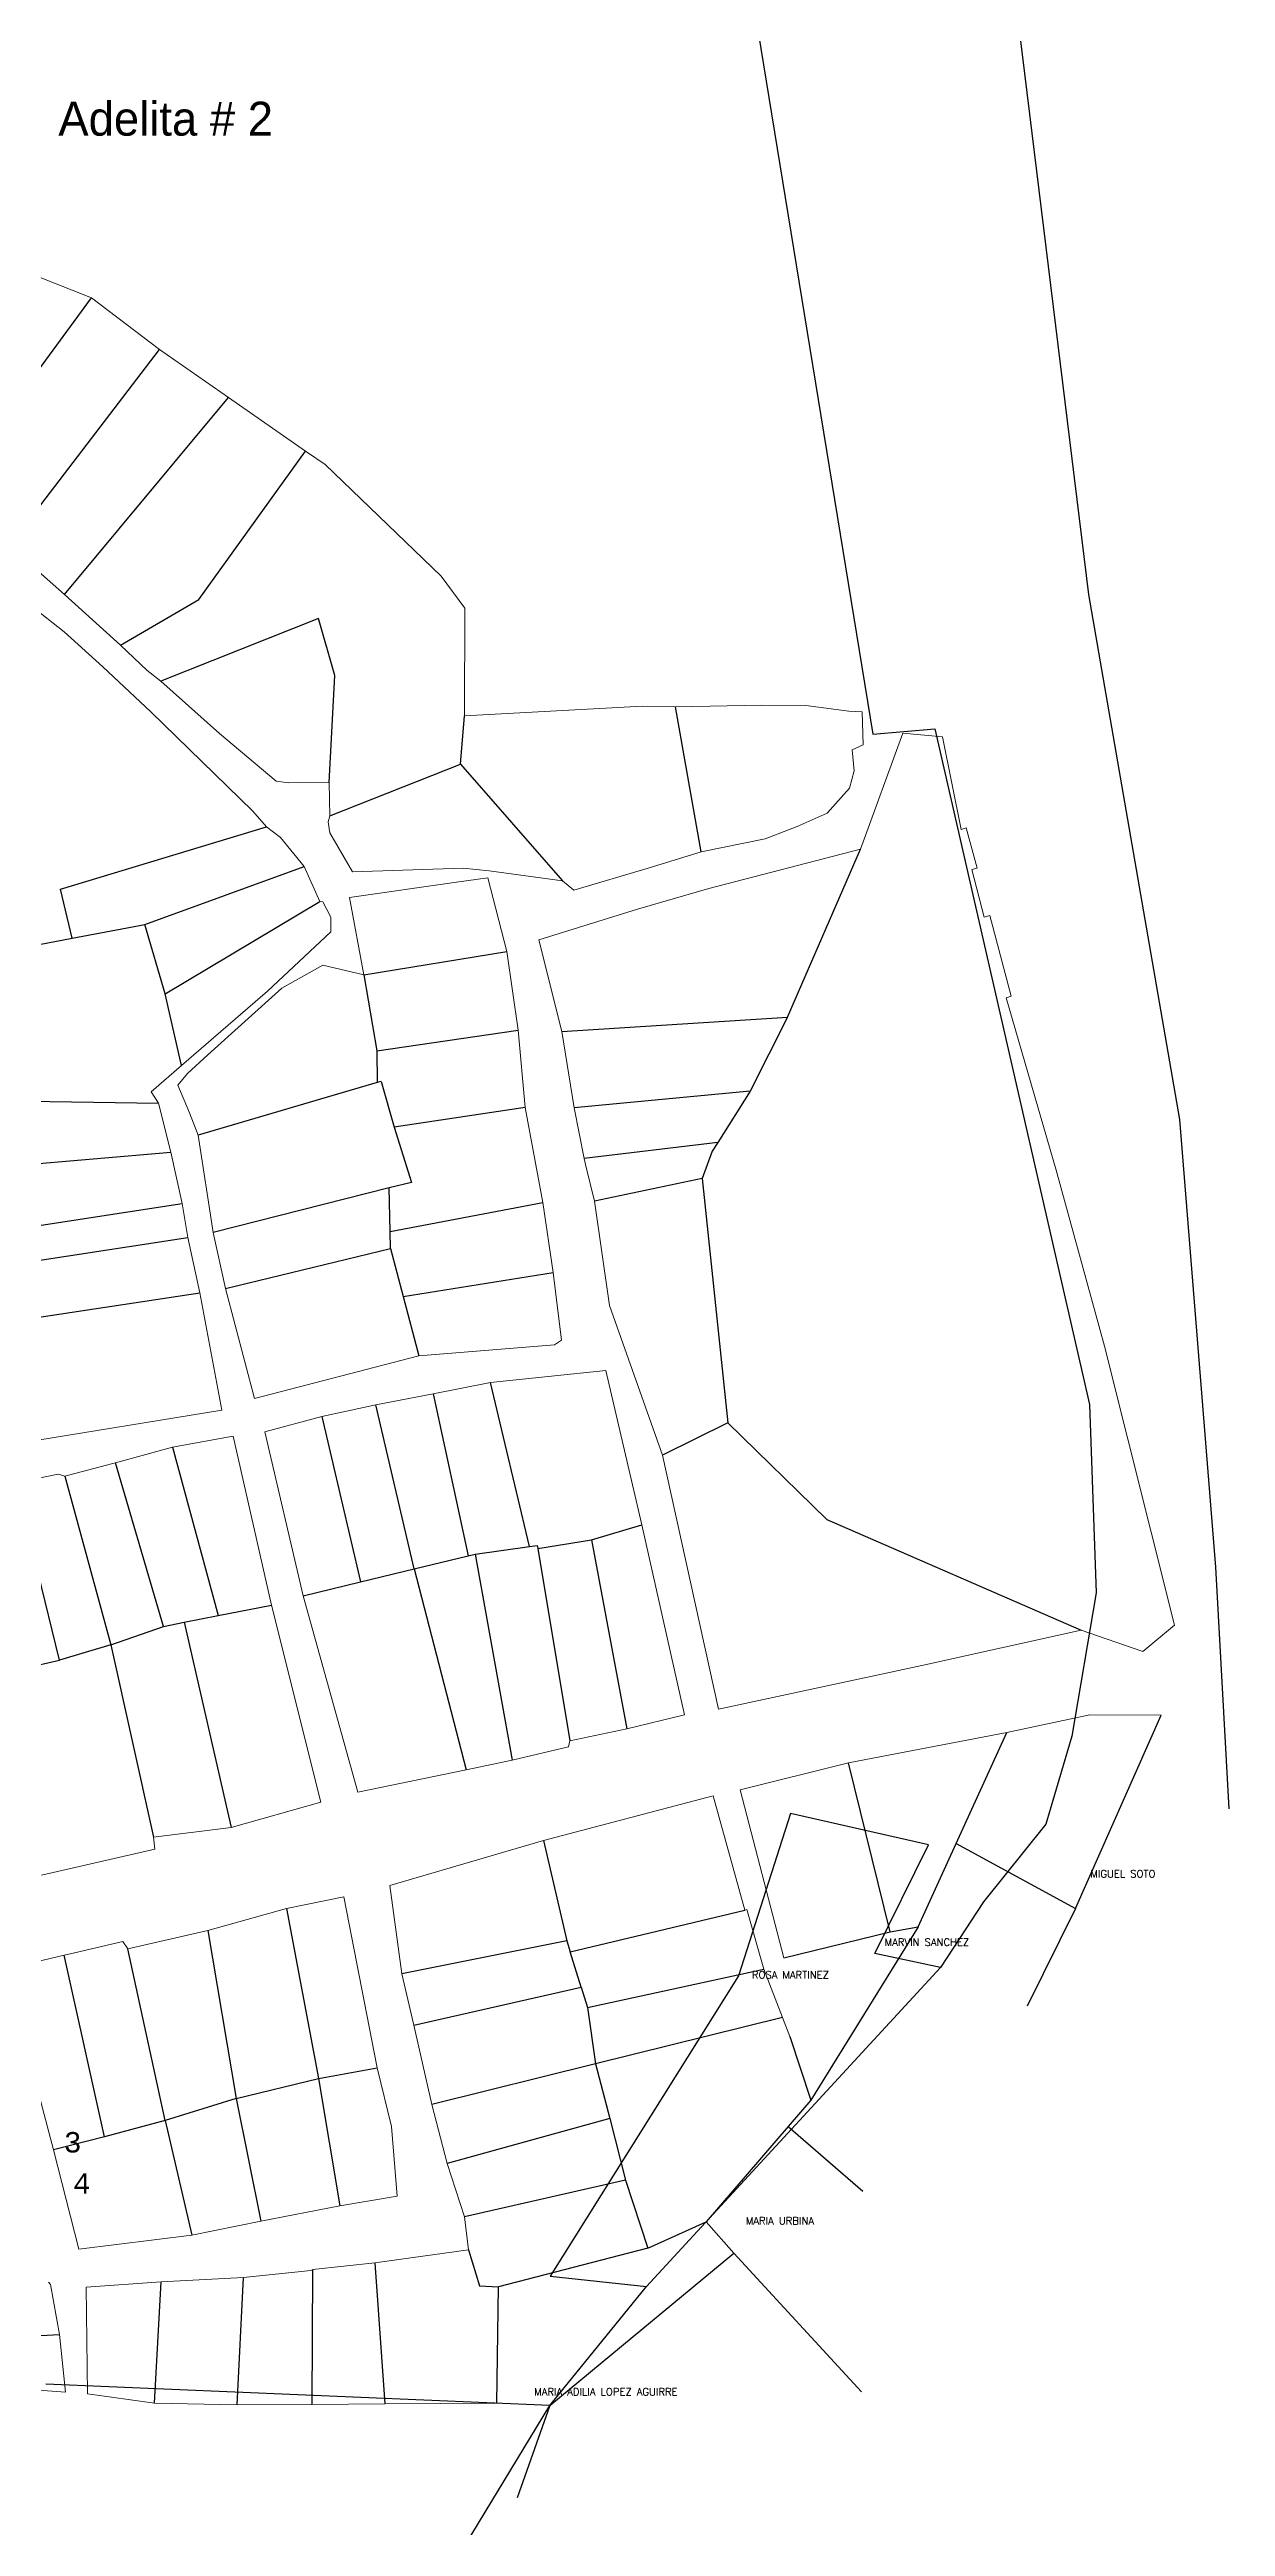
# Model space of a CAD drawing. Header units: millimetres. Extents: x 612074 to 614541, y 1316471 to 1317841.
# Drawn here: x 613807.4 to 613980.5, y 1316715.8 to 1317080.3 of the extents above; entities that cross this region are included whole.
import ezdxf
from ezdxf.enums import TextEntityAlignment as Align

# ---------------------------------------------------------------- set-up
doc = ezdxf.new("R2010")
doc.units = ezdxf.units.MM
doc.layers.add('CAPA ROJA', color=1, linetype='Continuous')
doc.styles.add('MONOTXT4', font='Monotxt4.shx')
doc.styles.add('MtXpl_Txt', font='txt_____.ttf')
doc.styles.add('Style-INTL_ISO', font='INTL_ISO.shx')

msp = doc.modelspace()

# ---------------------------------------------------------------- linework, layer by layer
at = {"layer": 'CAPA ROJA', "color": 1, "linetype": 'Continuous'}
for p, q in [((613947.5, 1317104.55), (613960.35, 1317000.07)), ((613908.88, 1317100.28), (613928.57, 1316979.53)), ((613960.35, 1317000.07), (613973.73, 1316922.79)), ((613928.57, 1316979.53), (613937.72, 1316980.28)), ((613937.72, 1316980.28), (613960.48, 1316880.87)), ((613973.73, 1316922.79), (613979, 1316856.95)), ((613960.48, 1316880.87), (613961.47, 1316853.16)), ((613979, 1316856.95), (613980.99, 1316821.36)), ((613961.47, 1316853.16), (613957.89, 1316832.07)), ((613957.89, 1316832.07), (613954.06, 1316819.11)), ((613916.46, 1316820.68), (613908.82, 1316796.8)), ((613936.78, 1316816.08), (613916.46, 1316820.68)), ((613954.06, 1316819.11), (613944.9, 1316807.69)), ((613928.89, 1316800.08), (613936.78, 1316816.08)), ((613944.9, 1316807.69), (613938.54, 1316798.03)), ((613895.3, 1316751.07), (613938.54, 1316798.03)), ((613938.54, 1316798.03), (613928.89, 1316800.08)), ((613908.82, 1316796.8), (613881.08, 1316752.61)), ((613881.06, 1316733.55), (613895.3, 1316751.07)), ((613881.08, 1316752.61), (613895.3, 1316751.07)), ((613881.06, 1316733.55), (613806.87, 1316736.69)), ((613865.79, 1316708.41), (613881.06, 1316733.55))]:
    msp.add_line(p, q, dxfattribs=at)
at = {"layer": 'CAPA ROJA', "color": 1, "linetype": 'Continuous', "lineweight": 13}
for p, q in [((613813.59, 1317043.73), (613797.98, 1317049.9)), ((613823.62, 1317036.13), (613813.59, 1317043.73)), ((613833.76, 1317029.04), (613823.62, 1317036.13)), ((613845.09, 1317021.19), (613833.76, 1317029.04)), ((613847.96, 1317019.19), (613845.09, 1317021.19)), ((613865.06, 1317002.78), (613847.96, 1317019.19)), ((613801.53, 1317007.24), (613809.62, 1317000.06)), ((613795.5, 1317005.61), (613809.56, 1316994.59)), ((613868.55, 1316998.05), (613865.06, 1317002.78)), ((613809.62, 1317000.06), (613817.88, 1316992.61)), ((613868.51, 1316982.23), (613868.55, 1316998.05)), ((613809.56, 1316994.59), (613815.25, 1316989.44)), ((613817.88, 1316992.61), (613821.77, 1316988.89)), ((613815.25, 1316989.44), (613822.34, 1316982.81)), ((613821.77, 1316988.89), (613823.81, 1316987.31)), ((613823.81, 1316987.31), (613832.44, 1316979.62)), ((613822.34, 1316982.81), (613837.33, 1316968.2)), ((613894.68, 1316983.63), (613868.51, 1316982.23)), ((613899.56, 1316983.54), (613894.68, 1316983.63)), ((613912.23, 1316983.8), (613899.56, 1316983.54)), ((613918.71, 1316983.73), (613912.23, 1316983.8)), ((613925.05, 1316982.92), (613918.71, 1316983.73)), ((613927.04, 1316982.81), (613925.05, 1316982.92)), ((613927.19, 1316977.94), (613927.04, 1316982.81)), ((613832.44, 1316979.62), (613840.77, 1316972.62)), ((613925.54, 1316977.23), (613927.19, 1316977.94)), ((613925.82, 1316974.13), (613925.54, 1316977.23)), ((613926.79, 1316962.61), (613933.01, 1316979.67)), ((613933.01, 1316979.67), (613938.86, 1316979.11)), ((613938.86, 1316979.11), (613941.59, 1316965.49)), ((613925.16, 1316971.55), (613925.82, 1316974.13)), ((613840.77, 1316972.62), (613842.57, 1316972.34)), ((613842.57, 1316972.34), (613848.56, 1316972.39)), ((613848.66, 1316967.48), (613848.56, 1316972.39)), ((613921.89, 1316967.89), (613925.16, 1316971.55)), ((613837.33, 1316968.2), (613839.37, 1316965.87)), ((613839.37, 1316965.87), (613841.4, 1316964.3)), ((613848.44, 1316966.61), (613848.66, 1316967.48)), ((613848.66, 1316964.98), (613848.44, 1316966.61)), ((613912.73, 1316964.09), (613917.47, 1316965.94)), ((613917.47, 1316965.94), (613921.89, 1316967.89)), ((613942.35, 1316965.74), (613941.59, 1316965.49)), ((613943.93, 1316959.82), (613942.35, 1316965.74)), ((613841.4, 1316964.3), (613844.91, 1316960.04)), ((613852, 1316959.28), (613848.66, 1316964.98)), ((613895.52, 1316959.82), (613903.34, 1316962.22)), ((613903.34, 1316962.22), (613912.73, 1316964.09)), ((613926.79, 1316962.61), (613904.46, 1316956.8)), ((613844.91, 1316960.04), (613847.19, 1316954.91)), ((613868.29, 1316959.8), (613852, 1316959.28)), ((613872.1, 1316959.42), (613868.29, 1316959.8)), ((613872.1, 1316959.42), (613882.89, 1316957.92)), ((613884.6, 1316956.58), (613895.52, 1316959.82)), ((613943.16, 1316959.61), (613943.93, 1316959.82)), ((613944.99, 1316952.61), (613943.16, 1316959.61)), ((613847.19, 1316954.91), (613847.65, 1316954.85)), ((613847.65, 1316954.85), (613848.8, 1316952.6)), ((613867.31, 1316957.74), (613851.58, 1316955.48)), ((613851.58, 1316955.48), (613853.66, 1316944.09)), ((613871.91, 1316958.36), (613867.31, 1316957.74)), ((613874.72, 1316947.55), (613871.91, 1316958.36)), ((613882.89, 1316957.92), (613884.6, 1316956.58)), ((613904.46, 1316956.8), (613893.93, 1316953.75)), ((613848.8, 1316952.6), (613848.82, 1316950.42)), ((613893.93, 1316953.75), (613879.43, 1316949.24)), ((613945.79, 1316952.81), (613944.99, 1316952.61)), ((613948.97, 1316940.94), (613945.79, 1316952.81)), ((613839.51, 1316941.71), (613848.82, 1316950.42)), ((613874.72, 1316947.55), (613876.37, 1316935.94)), ((613882.84, 1316935.75), (613879.43, 1316949.24)), ((613847.64, 1316945.51), (613841.6, 1316942.13)), ((613853.66, 1316944.09), (613847.64, 1316945.51)), ((613826.83, 1316930.77), (613839.51, 1316941.71)), ((613841.6, 1316942.13), (613830.69, 1316932.33)), ((613948.19, 1316940.73), (613948.97, 1316940.94)), ((613955.56, 1316915.34), (613948.19, 1316940.73)), ((613876.37, 1316935.94), (613877.4, 1316924.59)), ((613884.64, 1316924.55), (613882.84, 1316935.75)), ((613822.39, 1316926.89), (613826.83, 1316930.77)), ((613827.71, 1316929.6), (613826.31, 1316927.84)), ((613830.69, 1316932.33), (613827.71, 1316929.6)), ((613822.39, 1316926.89), (613823.44, 1316925.21)), ((613826.31, 1316927.84), (613828.03, 1316923.8)), ((613823.44, 1316925.21), (613825.26, 1316918.02)), ((613829.27, 1316920.51), (613828.03, 1316923.8)), ((613877.4, 1316924.59), (613880.01, 1316910.57)), ((613886.11, 1316917.09), (613884.64, 1316924.55)), ((613831.49, 1316906.2), (613829.27, 1316920.51)), ((613825.26, 1316918.02), (613826.95, 1316910.46)), ((613886.28, 1316916.2), (613886.11, 1316917.09)), ((613887.63, 1316910.79), (613886.28, 1316916.2)), ((613962.67, 1316889.43), (613955.56, 1316915.34)), ((613826.95, 1316910.46), (613827.78, 1316905.45)), ((613880.01, 1316910.57), (613881.54, 1316900.29)), ((613889.84, 1316895.42), (613887.63, 1316910.79)), ((613827.78, 1316905.45), (613829.55, 1316897.3)), ((613833.3, 1316897.93), (613831.49, 1316906.2)), ((613881.54, 1316900.29), (613882.75, 1316890.32)), ((613829.55, 1316897.3), (613832.78, 1316880.02)), ((613837.58, 1316881.74), (613833.3, 1316897.93)), ((613897.62, 1316873.4), (613889.84, 1316895.42)), ((613881.73, 1316889.64), (613861.78, 1316888.04)), ((613882.75, 1316890.32), (613881.73, 1316889.64)), ((613973, 1316848.4), (613962.67, 1316889.43)), ((613861.78, 1316888.04), (613837.58, 1316881.74)), ((613872.33, 1316884.09), (613889.27, 1316885.87)), ((613889.27, 1316885.87), (613894.6, 1316863.15)), ((613855.42, 1316880.81), (613863.88, 1316882.45)), ((613863.88, 1316882.45), (613872.33, 1316884.09)), ((613832.78, 1316880.02), (613803.28, 1316875.22)), ((613839.08, 1316876.82), (613847.49, 1316879.11)), ((613847.49, 1316879.11), (613855.42, 1316880.81)), ((613817.14, 1316872.3), (613825.51, 1316874.57)), ((613825.51, 1316874.57), (613834.45, 1316876.21)), ((613834.45, 1316876.21), (613840.08, 1316851.32)), ((613844.74, 1316852.71), (613839.08, 1316876.82)), ((613809.65, 1316870.3), (613816.55, 1316872.13)), ((613816.55, 1316872.13), (613817.14, 1316872.3)), ((613905.85, 1316836.05), (613897.62, 1316873.4)), ((613802.49, 1316869.35), (613808.71, 1316870.63)), ((613808.71, 1316870.63), (613809.65, 1316870.3)), ((613894.6, 1316863.15), (613900.87, 1316835.18)), ((613852.81, 1316823.82), (613844.74, 1316852.71)), ((613840.08, 1316851.32), (613847.35, 1316822.35)), ((613935.81, 1316842.47), (613959.25, 1316847.65)), ((613959.25, 1316847.65), (613968.31, 1316844.5)), ((613968.31, 1316844.5), (613973, 1316848.4)), ((613905.85, 1316836.05), (613935.81, 1316842.47)), ((613900.87, 1316835.18), (613892.38, 1316833.13)), ((613948.29, 1316832.58), (613960.53, 1316835.19)), ((613960.53, 1316835.19), (613971.04, 1316835.16)), ((613883.99, 1316831.39), (613883.82, 1316830.49)), ((613892.38, 1316833.13), (613883.99, 1316831.39)), ((613925.03, 1316828.13), (613948.29, 1316832.58)), ((613875.51, 1316828.51), (613868.74, 1316827.08)), ((613883.82, 1316830.49), (613875.51, 1316828.51)), ((613925.03, 1316828.13), (613909.05, 1316824.14)), ((613868.74, 1316827.08), (613852.81, 1316823.82)), ((613915.51, 1316799.42), (613909.05, 1316824.14)), ((613847.35, 1316822.35), (613834.17, 1316818.62)), ((613905.1, 1316823.27), (613880.14, 1316816.69)), ((613905.1, 1316823.27), (613909.73, 1316806.46)), ((613834.17, 1316818.62), (613822.71, 1316817.18)), ((613822.71, 1316817.18), (613822.93, 1316815.44)), ((613880.14, 1316816.69), (613857.49, 1316810.1)), ((613822.93, 1316815.44), (613806.23, 1316811.61)), ((613857.49, 1316810.1), (613859.26, 1316797.1)), ((613842.31, 1316806.7), (613830.72, 1316803.45)), ((613850.75, 1316808.4), (613842.31, 1316806.7)), ((613855.64, 1316783.24), (613850.75, 1316808.4)), ((613909.73, 1316806.46), (613910.02, 1316806.54)), ((613910.02, 1316806.54), (613912.56, 1316797.77)), ((613818.18, 1316801.82), (613810.26, 1316799.99)), ((613818.95, 1316800.77), (613818.18, 1316801.82)), ((613830.72, 1316803.45), (613818.95, 1316800.77)), ((613809.57, 1316799.83), (613801.53, 1316797.92)), ((613810.26, 1316799.99), (613809.57, 1316799.83)), ((613859.26, 1316797.1), (613861.01, 1316789.53)), ((613912.56, 1316797.77), (613915.27, 1316790.67)), ((613861.01, 1316789.53), (613863.7, 1316777.85)), ((613915.27, 1316790.67), (613916.36, 1316787.84)), ((613805.47, 1316780.84), (613808.01, 1316771.19)), ((613857.73, 1316774.6), (613855.64, 1316783.24)), ((613863.7, 1316777.85), (613865.95, 1316769.15)), ((613858.6, 1316764.34), (613857.73, 1316774.6)), ((613808.01, 1316771.19), (613811.73, 1316756.54)), ((613865.95, 1316769.15), (613868.48, 1316761.3)), ((613838.52, 1316760.7), (613850.14, 1316762.95)), ((613850.14, 1316762.95), (613858.6, 1316764.34)), ((613811.73, 1316756.54), (613828.36, 1316758.61)), ((613828.36, 1316758.61), (613838.52, 1316760.7)), ((613868.48, 1316761.3), (613869.06, 1316756.47)), ((613855.3, 1316754.55), (613846.16, 1316753.59)), ((613869.06, 1316756.47), (613855.3, 1316754.55)), ((613807.57, 1316751.36), (613807.26, 1316751.71)), ((613808.9, 1316743.98), (613807.57, 1316751.36)), ((613823.85, 1316751.75), (613812.83, 1316750.96)), ((613812.83, 1316750.96), (613813.02, 1316735.27)), ((613835.95, 1316752.37), (613823.85, 1316751.75)), ((613845.89, 1316753.4), (613835.95, 1316752.37)), ((613846.16, 1316753.59), (613845.89, 1316753.4)), ((613809.77, 1316735.51), (613808.9, 1316743.98)), ((613781.48, 1316737.66), (613809.77, 1316735.51)), ((613813.02, 1316735.27), (613822.86, 1316733.9)), ((613822.86, 1316733.9), (613835.04, 1316733.65)), ((613835.04, 1316733.65), (613846.07, 1316733.69)), ((613846.07, 1316733.69), (613856.75, 1316733.82)), ((613856.75, 1316733.82), (613873.23, 1316733.88)), ((613873.23, 1316733.88), (613881.06, 1316733.55))]:
    msp.add_line(p, q, dxfattribs=at)
at = {"layer": 'CAPA ROJA', "color": 1, "linetype": 'Continuous', "lineweight": -3}
for p, q in [((613792.64, 1317015.15), (613813.59, 1317043.73)), ((613801.53, 1317007.24), (613823.62, 1317036.13)), ((613809.62, 1317000.06), (613833.76, 1317029.04)), ((613829.37, 1316999.32), (613845.09, 1317021.19)), ((613817.88, 1316992.61), (613829.37, 1316999.32)), ((613847, 1316996.52), (613823.81, 1316987.31)), ((613849.41, 1316988.16), (613847, 1316996.52)), ((613848.56, 1316972.39), (613849.41, 1316988.16)), ((613867.9, 1316975.11), (613868.51, 1316982.23)), ((613903.34, 1316962.22), (613899.56, 1316983.54)), ((613848.66, 1316967.48), (613867.9, 1316975.11)), ((613867.9, 1316975.11), (613882.89, 1316957.92)), ((613809.03, 1316956.69), (613839.37, 1316965.87)), ((613916.03, 1316937.85), (613926.79, 1316962.61)), ((613821.46, 1316951.53), (613844.91, 1316960.04)), ((613810.75, 1316949.48), (613809.03, 1316956.69)), ((613824.45, 1316941.31), (613847.19, 1316954.91)), ((613810.75, 1316949.48), (613821.46, 1316951.53)), ((613824.45, 1316941.31), (613821.46, 1316951.53)), ((613799.34, 1316947.3), (613810.75, 1316949.48)), ((613853.66, 1316944.09), (613874.72, 1316947.55)), ((613853.66, 1316944.09), (613855.6, 1316932.91)), ((613826.83, 1316930.77), (613824.45, 1316941.31)), ((613882.84, 1316935.75), (613916.03, 1316937.85)), ((613916.03, 1316937.85), (613910.53, 1316926.96)), ((613855.6, 1316932.91), (613876.37, 1316935.94)), ((613855.6, 1316932.91), (613855.66, 1316928.24)), ((613801.08, 1316925.58), (613823.44, 1316925.21)), ((613855.66, 1316928.24), (613829.27, 1316920.51)), ((613856.24, 1316928.41), (613855.66, 1316928.24)), ((613856.24, 1316928.41), (613858.12, 1316921.66)), ((613910.53, 1316926.96), (613884.64, 1316924.55)), ((613910.53, 1316926.96), (613905.77, 1316919.44)), ((613877.4, 1316924.59), (613858.12, 1316921.66)), ((613858.12, 1316921.66), (613860.67, 1316913.56)), ((613905.77, 1316919.44), (613886.11, 1316917.09)), ((613905.77, 1316919.44), (613904.93, 1316918.14)), ((613802.39, 1316916.05), (613825.26, 1316918.02)), ((613904.93, 1316918.14), (613903.48, 1316914.15)), ((613857.38, 1316912.73), (613831.49, 1316906.2)), ((613860.67, 1316913.56), (613857.38, 1316912.73)), ((613857.53, 1316906.34), (613857.38, 1316912.73)), ((613903.48, 1316914.15), (613887.63, 1316910.79)), ((613903.48, 1316914.15), (613907.24, 1316878.17)), ((613803.61, 1316906.85), (613826.95, 1316910.46)), ((613857.53, 1316906.34), (613880.01, 1316910.57)), ((613801.22, 1316901.39), (613827.78, 1316905.45)), ((613833.3, 1316897.93), (613857.59, 1316903.83)), ((613857.59, 1316903.83), (613857.53, 1316906.34)), ((613857.59, 1316903.83), (613859.47, 1316896.74)), ((613859.47, 1316896.74), (613881.54, 1316900.29)), ((613802.64, 1316893.21), (613829.55, 1316897.3)), ((613859.47, 1316896.74), (613861.78, 1316888.04)), ((613863.88, 1316882.45), (613869.02, 1316858.58)), ((613878.08, 1316859.96), (613872.33, 1316884.09)), ((613847.49, 1316879.11), (613853.19, 1316854.78)), ((613861.06, 1316856.7), (613855.42, 1316880.81)), ((613825.51, 1316874.57), (613832.25, 1316849.82)), ((613907.24, 1316878.17), (613897.62, 1316873.4)), ((613907.24, 1316878.17), (613921.84, 1316863.93)), ((613824.21, 1316848.21), (613817.14, 1316872.3)), ((613808.9, 1316843.22), (613802.49, 1316869.35)), ((613809.65, 1316870.3), (613816.46, 1316845.52)), ((613921.84, 1316863.93), (613959.25, 1316847.65)), ((613878.08, 1316859.96), (613879.2, 1316860.12)), ((613879.2, 1316860.12), (613879.28, 1316859.68)), ((613879.28, 1316859.68), (613887.18, 1316860.94)), ((613887.18, 1316860.94), (613894.6, 1316863.15)), ((613887.18, 1316860.94), (613892.38, 1316833.13)), ((613853.19, 1316854.78), (613861.06, 1316856.7)), ((613861.06, 1316856.7), (613869.02, 1316858.58)), ((613861.06, 1316856.7), (613868.74, 1316827.08)), ((613869.02, 1316858.58), (613870.05, 1316858.82)), ((613870.05, 1316858.82), (613878.08, 1316859.96)), ((613870.05, 1316858.82), (613875.51, 1316828.51)), ((613879.28, 1316859.68), (613883.99, 1316831.39)), ((613844.74, 1316852.71), (613853.19, 1316854.78)), ((613827.22, 1316848.81), (613832.25, 1316849.82)), ((613832.25, 1316849.82), (613840.08, 1316851.32)), ((613816.46, 1316845.52), (613808.9, 1316843.22)), ((613816.46, 1316845.52), (613824.21, 1316848.21)), ((613816.46, 1316845.52), (613822.71, 1316817.18)), ((613824.21, 1316848.21), (613827.22, 1316848.81)), ((613827.22, 1316848.81), (613834.17, 1316818.62)), ((613800.32, 1316841.29), (613808.9, 1316843.22)), ((613958.4, 1316806.71), (613971.04, 1316835.16)), ((613940.85, 1316816.24), (613948.29, 1316832.58)), ((613931.15, 1316803.27), (613925.03, 1316828.13)), ((613880.14, 1316816.69), (613883.56, 1316801.95)), ((613935.28, 1316804), (613940.85, 1316816.24)), ((613940.85, 1316816.24), (613958.4, 1316806.71)), ((613842.31, 1316806.7), (613846.98, 1316781.68)), ((613884.03, 1316800.31), (613909.73, 1316806.46)), ((613958.4, 1316806.71), (613951.28, 1316792.32)), ((613830.72, 1316803.45), (613834.88, 1316778.75)), ((613883.56, 1316801.95), (613859.26, 1316797.1)), ((613883.56, 1316801.95), (613884.03, 1316800.31)), ((613915.51, 1316799.42), (613931.15, 1316803.27)), ((613935.28, 1316804), (613919.44, 1316778.47)), ((613931.15, 1316803.27), (613935.28, 1316804)), ((613815.51, 1316773.08), (613809.57, 1316799.83)), ((613824.42, 1316775.51), (613818.95, 1316800.77)), ((613885.64, 1316795.14), (613884.03, 1316800.31)), ((613861.01, 1316789.53), (613885.64, 1316795.14)), ((613885.64, 1316795.14), (613886.59, 1316792.12)), ((613886.59, 1316792.12), (613912.56, 1316797.77)), ((613886.59, 1316792.12), (613887.75, 1316783.84)), ((613915.27, 1316790.67), (613887.75, 1316783.84)), ((613916.36, 1316787.84), (613919.44, 1316778.47)), ((613887.75, 1316783.84), (613863.7, 1316777.85)), ((613887.75, 1316783.84), (613889.89, 1316775.8)), ((613834.88, 1316778.75), (613846.98, 1316781.68)), ((613846.98, 1316781.68), (613855.64, 1316783.24)), ((613846.98, 1316781.68), (613850.14, 1316762.95)), ((613834.88, 1316778.75), (613824.42, 1316775.51)), ((613834.88, 1316778.75), (613838.52, 1316760.7)), ((613919.44, 1316778.47), (613916.11, 1316774.61)), ((613815.51, 1316773.08), (613808.01, 1316771.19)), ((613824.42, 1316775.51), (613815.51, 1316773.08)), ((613824.42, 1316775.51), (613828.36, 1316758.61)), ((613889.89, 1316775.8), (613865.95, 1316769.15)), ((613889.89, 1316775.8), (613892.21, 1316766.69)), ((613916.11, 1316774.61), (613904.08, 1316760.58)), ((613916.11, 1316774.61), (613927.11, 1316765.1)), ((613892.21, 1316766.69), (613868.48, 1316761.3)), ((613892.21, 1316766.69), (613895.46, 1316756.71)), ((613895.46, 1316756.71), (613904.08, 1316760.58)), ((613904.08, 1316760.58), (613908.12, 1316755.96)), ((613855.3, 1316754.55), (613856.75, 1316733.82)), ((613869.06, 1316756.47), (613870.68, 1316751.15)), ((613895.46, 1316756.71), (613873.49, 1316751)), ((613881.06, 1316733.55), (613908.12, 1316755.96)), ((613908.12, 1316755.96), (613926.93, 1316735.57)), ((613822.86, 1316733.9), (613823.85, 1316751.75)), ((613835.04, 1316733.65), (613835.95, 1316752.37)), ((613846.07, 1316733.69), (613846.16, 1316753.59)), ((613870.68, 1316751.15), (613873.49, 1316751)), ((613873.23, 1316733.88), (613873.49, 1316751)), ((613781.66, 1316742.57), (613808.9, 1316743.98)), ((613881.06, 1316733.55), (613876.25, 1316719.94))]:
    msp.add_line(p, q, dxfattribs=at)

# ---------------------------------------------------------------- texts
at = {"layer": 'CAPA ROJA', "color": 1, "linetype": 'Continuous', "lineweight": -3, "style": 'Style-INTL_ISO'}
msp.add_text(' Adelita # 2', height=5, dxfattribs=at).set_placement((613823.58, 1317070.1), align=Align.MIDDLE_CENTER)
at = {"layer": 'CAPA ROJA', "color": 1, "lineweight": 30, "style": 'MtXpl_Txt'}
for s, p in [('MIGUEL SOTO', (613960.6, 1316811.27)), ('MARVIN SANCHEZ', (613930.33, 1316801.2)), ('ROSA MARTINEZ', (613910.79, 1316796.39)), ('MARIA URBINA', (613909.89, 1316760.19)), ('MARIA ADILIA LOPEZ AGUIRRE', (613878.75, 1316735.04))]:
    msp.add_text(s, height=1.08, dxfattribs=at).set_placement(p)
at = {"layer": 'CAPA ROJA', "color": 1, "ltscale": 0.5, "style": 'MONOTXT4'}
for s, p in [('3', (613809.52, 1316770.79)), ('4', (613810.87, 1316764.72))]:
    msp.add_text(s, height=3, dxfattribs=at).set_placement(p)

doc.saveas('drawing.dxf')
